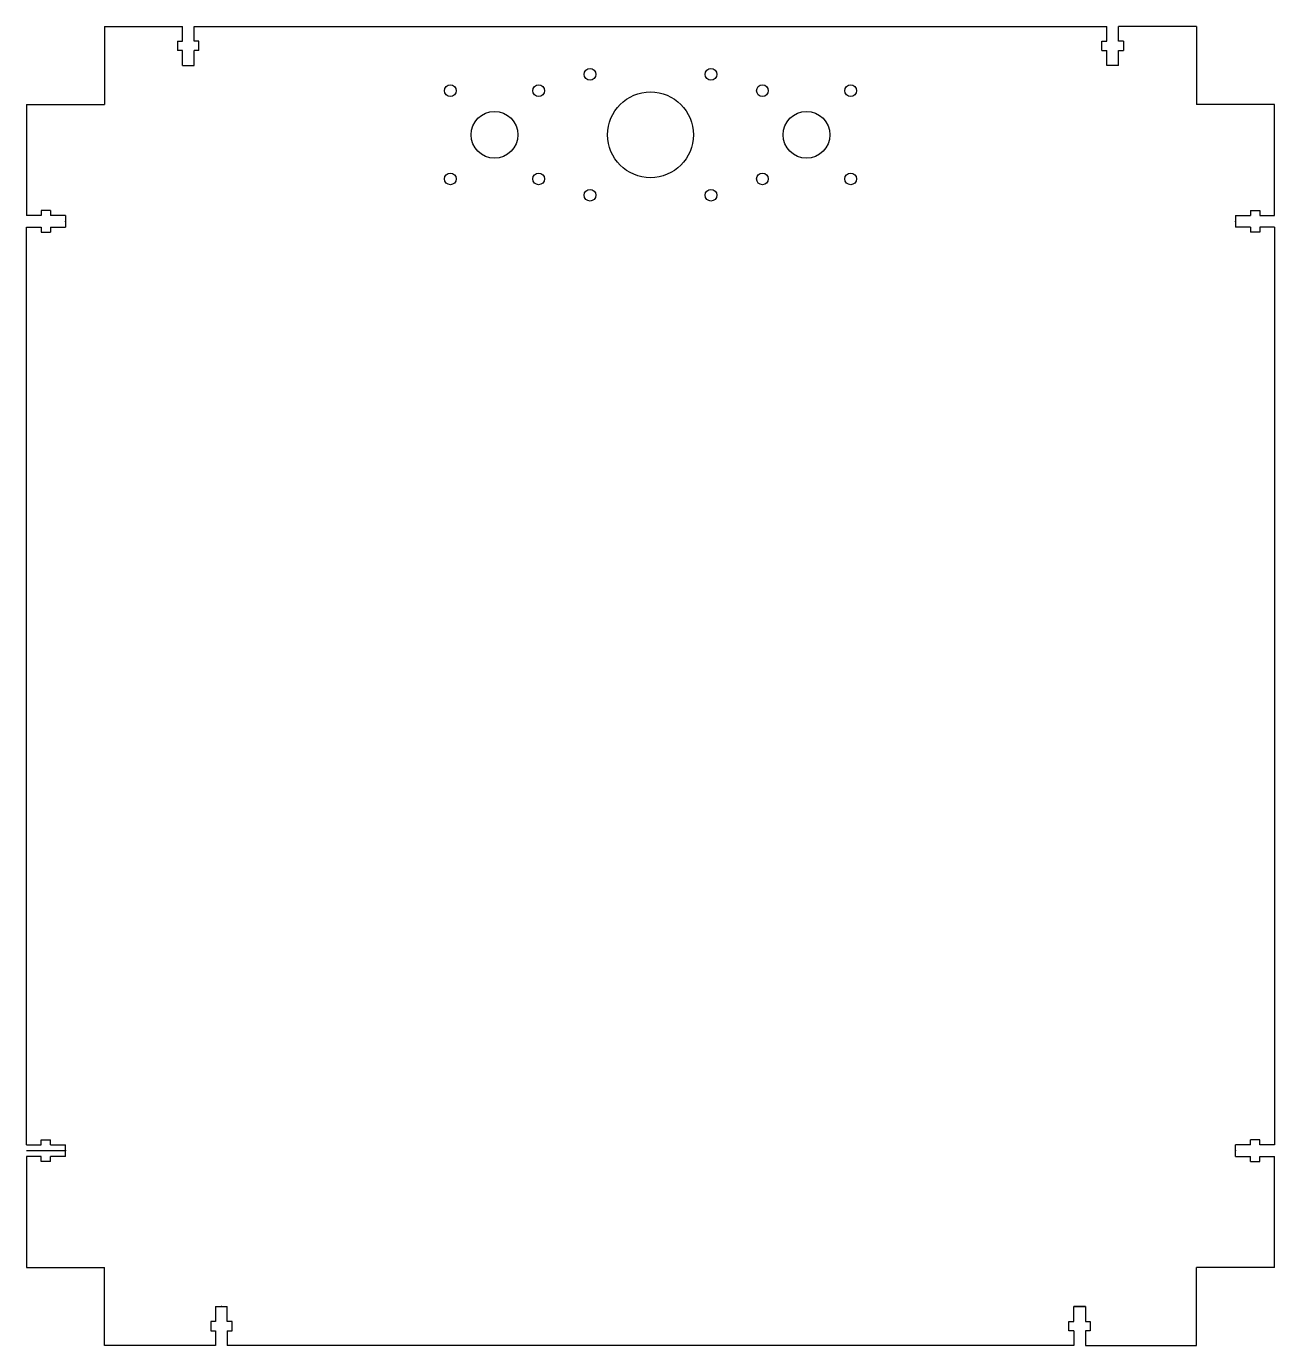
# Model space of a CAD drawing. Header units: millimetres. Extents: x -39 to 281, y -118 to 220.
import ezdxf

# ---------------------------------------------------------------- set-up
doc = ezdxf.new("R2010")
doc.units = ezdxf.units.MM
doc.header["$PDSIZE"] = -1
doc.linetypes.add('CENTERX2', pattern=[20.32, 12.7, -2.54, 2.54, -2.54])

msp = doc.modelspace()

# ---------------------------------------------------------------- linework, layer by layer
at = {"color": 7, "linetype": 'Continuous'}
for p, q in [((-18.84, 220.22), (-18.84, 200.22)), ((-18.84, 220.22), (1.16, 220.22)), ((1.16, 216.42), (1.16, 220.22)), ((4.16, 216.42), (4.16, 220.22)), ((4.16, 220.22), (238.16, 220.22)), ((238.16, 216.42), (238.16, 220.22)), ((241.16, 216.42), (241.16, 220.22)), ((261.16, 220.22), (241.16, 220.22)), ((261.16, 220.22), (261.16, 200.22)), ((-0.09, 216.42), (1.16, 216.42)), ((-0.09, 216.42), (-0.09, 214.02)), ((1.16, 214.02), (-0.09, 214.02)), ((1.16, 210.22), (1.16, 214.02)), ((5.41, 216.42), (4.16, 216.42)), ((5.41, 214.02), (4.16, 214.02)), ((4.16, 210.22), (4.16, 214.02)), ((5.41, 214.02), (5.41, 216.42)), ((236.91, 214.02), (236.91, 216.42)), ((236.91, 216.42), (238.16, 216.42)), ((236.91, 214.02), (238.16, 214.02)), ((238.16, 210.22), (238.16, 214.02)), ((242.41, 216.42), (241.16, 216.42)), ((241.16, 210.22), (241.16, 214.02)), ((241.16, 214.02), (242.41, 214.02)), ((242.41, 216.42), (242.41, 214.02)), ((1.16, 210.22), (4.16, 210.22)), ((241.16, 210.22), (238.16, 210.22)), ((-38.84, 200.22), (-18.84, 200.22)), ((-38.84, 200.22), (-38.84, 171.72)), ((281.16, 200.22), (261.16, 200.22)), ((281.16, 171.72), (281.16, 200.22)), ((-35.04, 172.97), (-35.04, 171.72)), ((-32.64, 172.97), (-35.04, 172.97)), ((-32.64, 172.97), (-32.64, 171.72)), ((274.96, 172.97), (277.36, 172.97)), ((274.96, 172.97), (274.96, 171.72)), ((277.36, 172.97), (277.36, 171.72)), ((-35.04, 171.72), (-38.84, 171.72)), ((-28.84, 171.72), (-32.64, 171.72)), ((-28.84, 171.72), (-28.84, 168.72)), ((271.16, 171.72), (271.16, 168.72)), ((271.16, 171.72), (274.96, 171.72)), ((277.36, 171.72), (281.16, 171.72)), ((-38.84, -66.58), (-38.84, 168.72)), ((-38.84, 168.72), (-35.04, 168.72)), ((-35.04, 168.72), (-35.04, 167.47)), ((-35.04, 167.47), (-32.64, 167.47)), ((-32.64, 168.72), (-32.64, 167.47)), ((-32.64, 168.72), (-28.84, 168.72)), ((274.96, 168.72), (271.16, 168.72)), ((274.96, 168.72), (274.96, 167.47)), ((277.36, 167.47), (274.96, 167.47)), ((281.16, 168.72), (277.36, 168.72)), ((277.36, 168.72), (277.36, 167.47)), ((281.16, 168.72), (281.16, -66.58)), ((-38.84, -66.58), (-35.04, -66.58)), ((-35.04, -65.33), (-32.64, -65.33)), ((-35.04, -66.58), (-35.04, -65.33)), ((-32.64, -66.58), (-32.64, -65.33)), ((-32.64, -66.58), (-28.84, -66.58)), ((-28.84, -69.58), (-28.84, -66.58)), ((274.96, -66.58), (271.16, -66.58)), ((271.16, -69.58), (271.16, -66.58)), ((274.96, -66.58), (274.96, -65.33)), ((277.36, -65.33), (274.96, -65.33)), ((277.36, -66.58), (277.36, -65.33)), ((281.16, -66.58), (277.36, -66.58)), ((-35.04, -69.58), (-38.84, -69.58)), ((-38.84, -69.58), (-38.84, -98.08)), ((-35.04, -70.83), (-35.04, -69.58)), ((-32.64, -70.83), (-35.04, -70.83)), ((-28.84, -69.58), (-32.64, -69.58)), ((-32.64, -70.83), (-32.64, -69.58)), ((271.16, -69.58), (274.96, -69.58)), ((274.96, -70.83), (274.96, -69.58)), ((274.96, -70.83), (277.36, -70.83)), ((277.36, -70.83), (277.36, -69.58)), ((277.36, -69.58), (281.16, -69.58)), ((281.16, -98.08), (281.16, -69.58)), ((-38.84, -98.08), (-18.84, -98.08)), ((-18.84, -118.08), (-18.84, -98.08)), ((281.16, -98.08), (261.16, -98.08)), ((261.16, -118.08), (261.16, -98.08)), ((9.66, -108.08), (9.66, -111.88)), ((9.66, -108.08), (12.66, -108.08)), ((12.66, -111.88), (12.66, -108.08)), ((229.66, -108.08), (232.66, -108.08)), ((229.66, -111.88), (229.66, -108.08)), ((232.66, -108.08), (229.66, -108.08)), ((232.66, -108.08), (232.66, -111.88)), ((9.66, -111.88), (8.41, -111.88)), ((8.41, -111.88), (8.41, -113.08)), ((8.41, -113.08), (8.41, -114.28)), ((8.41, -114.28), (9.66, -114.28)), ((9.66, -114.28), (9.66, -118.08)), ((13.91, -111.88), (12.66, -111.88)), ((12.66, -114.28), (12.66, -118.08)), ((12.66, -114.28), (13.91, -114.28)), ((13.91, -113.08), (13.91, -111.88)), ((13.91, -114.28), (13.91, -113.08)), ((228.41, -111.88), (229.66, -111.88)), ((228.41, -113.08), (228.41, -111.88)), ((228.41, -114.28), (228.41, -113.08)), ((229.66, -114.28), (228.41, -114.28)), ((229.66, -114.28), (229.66, -118.08)), ((232.66, -111.88), (233.91, -111.88)), ((233.91, -114.28), (232.66, -114.28)), ((232.66, -114.28), (232.66, -118.08)), ((233.91, -111.88), (233.91, -113.08)), ((233.91, -113.08), (233.91, -114.28)), ((9.66, -118.08), (-18.84, -118.08)), ((229.66, -118.08), (12.66, -118.08)), ((232.66, -118.08), (261.16, -118.08))]:
    msp.add_line(p, q, dxfattribs=at)
at = {"color": 7, "linetype": 'CENTERX2'}
msp.add_line((-38.84, -68.08), (-28.84, -68.08), dxfattribs=at)
at = {"color": 7, "linetype": 'Continuous'}
for centre, radius in [((105.66, 207.92), 1.5), ((136.66, 207.92), 1.5), ((69.85, 203.73), 1.5), ((92.48, 203.73), 1.5), ((121.16, 192.42), 11), ((149.85, 203.73), 1.5), ((172.48, 203.73), 1.5), ((81.16, 192.42), 6), ((161.16, 192.42), 6), ((69.85, 181.1), 1.5), ((92.48, 181.1), 1.5), ((149.85, 181.1), 1.5), ((172.48, 181.1), 1.5), ((105.66, 176.92), 1.5), ((136.66, 176.92), 1.5)]:
    msp.add_circle(centre, radius, dxfattribs=at)
for p in [(-28.84, 170.22), (271.16, 170.22), (-28.84, -68.08), (271.16, -68.08), (11.16, -108.08), (231.16, -108.08), (231.16, -108.08)]:
    msp.add_point(p, dxfattribs=at)

doc.saveas('drawing.dxf')
